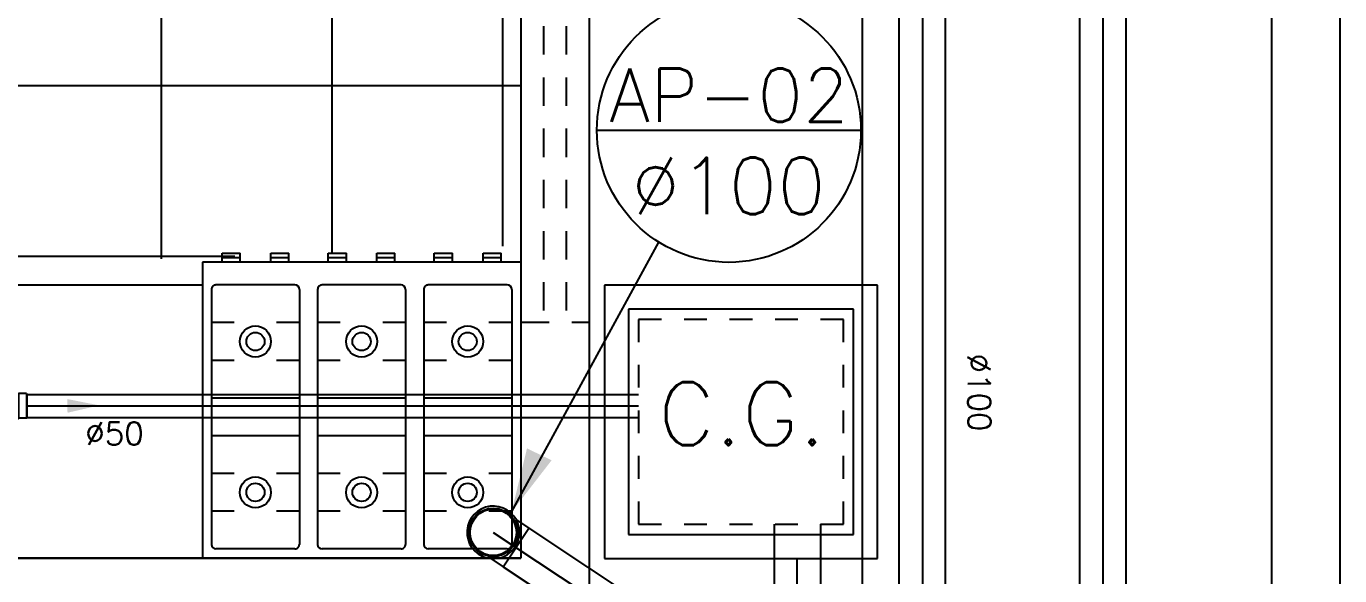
# Model space of a CAD drawing. Header units: millimetres. Extents: x 3923 to 4120, y 744 to 867.
# Drawn here: x 4092.31 to 4098.08, y 833.41 to 835.83 of the extents above; entities that cross this region are included whole.
import ezdxf
from ezdxf.enums import TextEntityAlignment as Align

# ---------------------------------------------------------------- set-up
doc = ezdxf.new("R2010")
doc.units = ezdxf.units.MM
for name, pattern in [('CONTINU', [0]), ('HIDDEN', [0.375, 0.25, -0.125]), ('HIDDEN2', [0.1875, 0.125, -0.0625])]:
    doc.linetypes.add(name, pattern=pattern)
for name, color, linetype in [('-HIDRO', 8, 'Continuous'), ('a-pem-m', 6, 'Continuous'), ('A-PEN-C', 4, 'Continuous'), ('HIDROGRAFIA', 4, 'Continuous'), ('Texto-Tubos', 7, 'Continuous'), ('TigreCad', 3, 'Continuous'), ('Tinterno', 9, 'Continuous'), ('TUBULAÇÃO_ESGOTO', 5, 'Continuous')]:
    doc.layers.add(name, color=color, linetype=linetype)
doc.styles.add('R80', font='simplex.shx', dxfattribs={"height": 12})
doc.styles.add('ROMANS', font='romans__.ttf', dxfattribs={"height": 0.1})
doc.styles.add('TCTUBOS-TXT', font='txt.shx')

# ---------------------------------------------------------------- blocks, each defined once
blk = doc.blocks.new('Fogão03_6')
at = {"layer": 'a-pem-m', "color": 8}
for p, q in [((-0.35, -0.65), (-0.35, 0)), ((-0.35, 0), (0.35, 0)), ((-0.35, 0), (0.35, 0)), ((-0.35, -0.65), (-0.35, 0)), ((-0.32, -0.02), (-0.1467, -0.02)), ((-0.32, -0.02), (-0.1467, -0.02)), ((-0.0867, -0.02), (0.0867, -0.02)), ((-0.0867, -0.02), (0.0867, -0.02)), ((0.1467, -0.02), (0.32, -0.02)), ((0.1467, -0.02), (0.32, -0.02)), ((0.35, -0.65), (0.35, 0)), ((0.35, -0.65), (0.35, 0)), ((-0.33, -0.59), (-0.33, -0.03)), ((-0.33, -0.59), (-0.33, -0.03)), ((-0.1367, -0.59), (-0.1367, -0.03)), ((-0.1367, -0.59), (-0.1367, -0.03)), ((-0.0967, -0.59), (-0.0967, -0.03)), ((-0.0967, -0.59), (-0.0967, -0.03)), ((0.0967, -0.59), (0.0967, -0.03)), ((0.0967, -0.59), (0.0967, -0.03)), ((0.1367, -0.59), (0.1367, -0.03)), ((0.1367, -0.59), (0.1367, -0.03)), ((0.33, -0.59), (0.33, -0.03)), ((0.33, -0.59), (0.33, -0.03)), ((-0.33, -0.1029), (-0.28, -0.1029)), ((-0.33, -0.1029), (-0.28, -0.1029)), ((-0.1867, -0.1029), (-0.1367, -0.1029)), ((-0.1867, -0.1029), (-0.1367, -0.1029)), ((-0.0967, -0.1029), (-0.0467, -0.1029)), ((-0.0967, -0.1029), (-0.0467, -0.1029)), ((0.0467, -0.1029), (0.0967, -0.1029)), ((0.0467, -0.1029), (0.0967, -0.1029)), ((0.1367, -0.1029), (0.1867, -0.1029)), ((0.1367, -0.1029), (0.1867, -0.1029)), ((0.28, -0.1029), (0.33, -0.1029)), ((0.28, -0.1029), (0.33, -0.1029)), ((-0.33, -0.1857), (-0.28, -0.1857)), ((-0.33, -0.1857), (-0.28, -0.1857)), ((-0.1867, -0.1857), (-0.1367, -0.1857)), ((-0.1867, -0.1857), (-0.1367, -0.1857)), ((-0.0967, -0.1857), (-0.0467, -0.1857)), ((-0.0967, -0.1857), (-0.0467, -0.1857)), ((0.0467, -0.1857), (0.0967, -0.1857)), ((0.0467, -0.1857), (0.0967, -0.1857)), ((0.1367, -0.1857), (0.1867, -0.1857)), ((0.1367, -0.1857), (0.1867, -0.1857)), ((0.28, -0.1857), (0.33, -0.1857)), ((0.28, -0.1857), (0.33, -0.1857)), ((-0.33, -0.2686), (-0.1367, -0.2686)), ((-0.33, -0.2686), (-0.1367, -0.2686)), ((-0.0967, -0.2686), (0.0967, -0.2686)), ((-0.0967, -0.2686), (0.0967, -0.2686)), ((0.1367, -0.2686), (0.33, -0.2686)), ((0.1367, -0.2686), (0.33, -0.2686)), ((-0.33, -0.3514), (-0.1367, -0.3514)), ((-0.33, -0.3514), (-0.1367, -0.3514)), ((-0.0967, -0.3514), (0.0967, -0.3514)), ((-0.0967, -0.3514), (0.0967, -0.3514)), ((0.1367, -0.3514), (0.33, -0.3514)), ((0.1367, -0.3514), (0.33, -0.3514)), ((-0.33, -0.4343), (-0.28, -0.4343)), ((-0.33, -0.4343), (-0.28, -0.4343)), ((-0.1867, -0.4343), (-0.1367, -0.4343)), ((-0.1867, -0.4343), (-0.1367, -0.4343)), ((-0.0967, -0.4343), (-0.0467, -0.4343)), ((-0.0967, -0.4343), (-0.0467, -0.4343)), ((0.0467, -0.4343), (0.0967, -0.4343)), ((0.0467, -0.4343), (0.0967, -0.4343)), ((0.1367, -0.4343), (0.1867, -0.4343)), ((0.1367, -0.4343), (0.1867, -0.4343)), ((0.28, -0.4343), (0.33, -0.4343)), ((0.28, -0.4343), (0.33, -0.4343)), ((-0.33, -0.5171), (-0.28, -0.5171)), ((-0.33, -0.5171), (-0.28, -0.5171)), ((-0.1867, -0.5171), (-0.1367, -0.5171)), ((-0.1867, -0.5171), (-0.1367, -0.5171)), ((-0.0967, -0.5171), (-0.0467, -0.5171)), ((-0.0967, -0.5171), (-0.0467, -0.5171)), ((0.0467, -0.5171), (0.0967, -0.5171)), ((0.0467, -0.5171), (0.0967, -0.5171)), ((0.1367, -0.5171), (0.1867, -0.5171)), ((0.1367, -0.5171), (0.1867, -0.5171)), ((0.28, -0.5171), (0.33, -0.5171)), ((0.28, -0.5171), (0.33, -0.5171)), ((-0.32, -0.6), (-0.1467, -0.6)), ((-0.32, -0.6), (-0.1467, -0.6)), ((-0.0867, -0.6), (0.0867, -0.6)), ((-0.0867, -0.6), (0.0867, -0.6)), ((0.1467, -0.6), (0.32, -0.6)), ((0.1467, -0.6), (0.32, -0.6)), ((-0.35, -0.65), (0.35, -0.65)), ((-0.35, -0.65), (0.35, -0.65)), ((-0.3068, -0.65), (-0.3068, -0.67)), ((-0.3068, -0.65), (-0.3068, -0.67)), ((-0.2669, -0.66), (-0.3068, -0.66)), ((-0.2669, -0.66), (-0.3068, -0.66)), ((-0.2669, -0.65), (-0.2669, -0.67)), ((-0.2669, -0.65), (-0.2669, -0.67)), ((-0.1998, -0.65), (-0.1998, -0.67)), ((-0.1998, -0.65), (-0.1998, -0.67)), ((-0.1599, -0.66), (-0.1998, -0.66)), ((-0.1599, -0.66), (-0.1998, -0.66)), ((-0.1599, -0.65), (-0.1599, -0.67)), ((-0.1599, -0.65), (-0.1599, -0.67)), ((-0.0734, -0.65), (-0.0734, -0.67)), ((-0.0734, -0.65), (-0.0734, -0.67)), ((-0.0335, -0.66), (-0.0734, -0.66)), ((-0.0335, -0.66), (-0.0734, -0.66)), ((-0.0335, -0.65), (-0.0335, -0.67)), ((-0.0335, -0.65), (-0.0335, -0.67)), ((0.0335, -0.65), (0.0335, -0.67)), ((0.0335, -0.65), (0.0335, -0.67)), ((0.0734, -0.66), (0.0335, -0.66)), ((0.0734, -0.66), (0.0335, -0.66)), ((0.0734, -0.65), (0.0734, -0.67)), ((0.0734, -0.65), (0.0734, -0.67)), ((0.1599, -0.65), (0.1599, -0.67)), ((0.1599, -0.65), (0.1599, -0.67)), ((0.1998, -0.66), (0.1599, -0.66)), ((0.1998, -0.66), (0.1599, -0.66)), ((0.1998, -0.65), (0.1998, -0.67)), ((0.1998, -0.65), (0.1998, -0.67)), ((0.2669, -0.65), (0.2669, -0.67)), ((0.2669, -0.65), (0.2669, -0.67)), ((0.3067, -0.66), (0.2669, -0.66)), ((0.3067, -0.66), (0.2669, -0.66)), ((0.3067, -0.65), (0.3067, -0.67)), ((0.3067, -0.65), (0.3067, -0.67)), ((-0.2669, -0.67), (-0.3068, -0.67)), ((-0.2669, -0.67), (-0.3068, -0.67)), ((-0.1599, -0.67), (-0.1998, -0.67)), ((-0.1599, -0.67), (-0.1998, -0.67)), ((-0.0335, -0.67), (-0.0734, -0.67)), ((-0.0335, -0.67), (-0.0734, -0.67)), ((0.0734, -0.67), (0.0335, -0.67)), ((0.0734, -0.67), (0.0335, -0.67)), ((0.1998, -0.67), (0.1599, -0.67)), ((0.1998, -0.67), (0.1599, -0.67)), ((0.3067, -0.67), (0.2669, -0.67)), ((0.3067, -0.67), (0.2669, -0.67))]:
    blk.add_line(p, q, dxfattribs=at)
for centre, radius in [((-0.2333, -0.1443), 0.0341), ((-0.2333, -0.1443), 0.0341), ((0, -0.1443), 0.0341), ((0, -0.1443), 0.0341), ((0.2333, -0.1443), 0.0341), ((0.2333, -0.1443), 0.0341), ((-0.2333, -0.1443), 0.02), ((-0.2333, -0.1443), 0.02), ((0, -0.1443), 0.02), ((0, -0.1443), 0.02), ((0.2333, -0.1443), 0.02), ((0.2333, -0.1443), 0.02), ((-0.2333, -0.4757), 0.0341), ((-0.2333, -0.4757), 0.0341), ((-0.2333, -0.4757), 0.02), ((-0.2333, -0.4757), 0.02), ((0, -0.4757), 0.0341), ((0, -0.4757), 0.0341), ((0, -0.4757), 0.02), ((0, -0.4757), 0.02), ((0.2333, -0.4757), 0.0341), ((0.2333, -0.4757), 0.0341), ((0.2333, -0.4757), 0.02), ((0.2333, -0.4757), 0.02)]:
    blk.add_circle(centre, radius, dxfattribs=at)
for centre, start, end in [((-0.32, -0.03), 89.9995, 179.9996), ((-0.32, -0.03), 89.9995, 179.9996), ((-0.1467, -0.03), 359.9996, 89.9995), ((-0.1467, -0.03), 359.9996, 89.9995), ((-0.0867, -0.03), 89.9995, 179.9996), ((-0.0867, -0.03), 89.9995, 179.9996), ((0.0867, -0.03), 359.9996, 89.9995), ((0.0867, -0.03), 359.9996, 89.9995), ((0.1467, -0.03), 89.9995, 179.9996), ((0.1467, -0.03), 89.9995, 179.9996), ((0.32, -0.03), 359.9996, 89.9995), ((0.32, -0.03), 359.9996, 89.9995), ((-0.32, -0.59), 179.9996, 269.9995), ((-0.32, -0.59), 179.9996, 269.9995), ((-0.1467, -0.59), 269.9995, 359.9996), ((-0.1467, -0.59), 269.9995, 359.9996), ((-0.0867, -0.59), 179.9996, 269.9995), ((-0.0867, -0.59), 179.9996, 269.9995), ((0.0867, -0.59), 269.9995, 359.9996), ((0.0867, -0.59), 269.9995, 359.9996), ((0.1467, -0.59), 179.9996, 269.9995), ((0.1467, -0.59), 179.9996, 269.9995), ((0.32, -0.59), 269.9995, 359.9996), ((0.32, -0.59), 269.9995, 359.9996)]:
    blk.add_arc(centre, 0.01, start, end, dxfattribs=at)
blk = doc.blocks.new('_cxgordu')
for p, q in [((40, 40), (-40, 40)), ((-40, 40), (-40, -40)), ((40, -40), (40, 40)), ((-40, -40), (40, -40))]:
    blk.add_line(p, q)
at = {"color": 1, "linetype": 'Continuous', "ltscale": 0.5}
for p, q in [((33, 33), (-33, 33)), ((-33, 33), (-33, -33)), ((33, -33), (33, 33)), ((-33, -33), (33, -33))]:
    blk.add_line(p, q, dxfattribs=at)
at = {"color": 1, "linetype": 'HIDDEN', "ltscale": 0.5}
for p, q in [((30, 30), (-30, 30)), ((-30, 30), (-30, -30)), ((30, -30), (30, 30)), ((-30, -30), (30, -30))]:
    blk.add_line(p, q, dxfattribs=at)
at = {"style": 'R80'}
blk.add_text('C.G.', height=18.48, dxfattribs=at).set_placement((-24.3, -6.88))
blk = doc.blocks.new('11030602p')
at = {"layer": 'TigreCad'}
for p, q in [((6.1, 31.1), (5.3, 28.1)), ((7.1, 31.8), (15.8, 31.8)), ((7.1, -30.8), (7.1, 30.8)), ((15.8, -30.8), (15.8, 30.8)), ((16.8, 30.9), (17.1, 28.3)), ((0, 27.3), (4.4, 27.3)), ((0, -27.3), (0, 27.3)), ((18.1, 27.3), (22.7, 27.3)), ((22.7, 27.3), (23, 27.1)), ((39.7, 27.1), (23, 27.1)), ((39.7, 27.1), (41.5, 25.3)), ((41.5, -25.4), (41.5, 25.3)), ((0, -27.3), (4.4, -27.3)), ((6.1, -31.1), (5.3, -28.1)), ((16.8, -30.9), (17.1, -28.3)), ((18.1, -27.3), (22.7, -27.3)), ((22.7, -27.3), (23, -27.1)), ((39.7, -27.1), (23, -27.1)), ((39.7, -27.1), (41.5, -25.4)), ((7.1, -31.8), (15.8, -31.8))]:
    blk.add_line(p, q, dxfattribs=at)
for centre, start, end in [((7.1, 30.8), 90, 165), ((15.8, 30.8), 5, 90), ((4.4, 28.4), 270, 345), ((18.1, 28.4), 185, 270), ((4.4, -28.3), 15, 90), ((18.1, -28.3), 90, 175), ((7.1, -30.8), 195, 270), ((15.8, -30.8), 270, 355)]:
    blk.add_arc(centre, 1, start, end, dxfattribs=at)
at = {"layer": 'Tinterno'}
for p, q in [((5.1, -27.3), (5.1, 27.3)), ((17.1, -27.3), (17.1, 27.3)), ((22.7, 27.3), (22.7, -27.3)), ((23, -27.1), (23, 27.1)), ((39.7, 27.1), (39.7, -27.1))]:
    blk.add_line(p, q, dxfattribs=at)
blk = doc.blocks.new('j9n100s')
at = {"layer": 'TigreCad'}
for p, q in [((27.3, 50.8), (60, 50.8)), ((27.3, -50.8), (60, -50.8))]:
    blk.add_line(p, q, dxfattribs=at)
blk.add_circle((0, 0), 53.2, dxfattribs=at)
for start, end in [(61.785, 298.215), (298.215, 61.785)]:
    blk.add_arc((0, 0), 57.7, start, end, dxfattribs=at)
at = {"layer": 'Tinterno'}
blk.add_line((60, -50.8), (60, 50.8), dxfattribs=at)
blk.add_circle((0, 0), 51, dxfattribs=at)

msp = doc.modelspace()

# ---------------------------------------------------------------- hatches: boundary and pattern name
at = {"layer": '-HIDRO'}
h = msp.add_hatch(dxfattribs=at)
h.set_pattern_fill('ANSI37,_O', color=256, scale=6, angle=-45)
h.set_pattern_definition([(360, (2676.90474, 720.067), (2e-16, 0.75), []), (90, (2676.90474, 720.067), (-0.75, 2e-16), [])])
h.paths.add_polyline_path([(4094.399, 839.8912), (4094.399, 838.2912), (4094.339, 838.2912), (4094.339, 839.8912)], flags=16)
edge = h.paths.add_edge_path(flags=16)
edge.add_arc((4093.6692, 839.3385), 0.1184, -81.66738, -8.33262)
edge.add_line((4093.7864, 839.3213), (4093.7858, 839.9219))
edge.add_arc((4093.6692, 839.9054), 0.1178, 8.0319, 81.60093)
edge.add_line((4093.6864, 840.0219), (4093.497, 840.0219))
edge.add_arc((4093.5141, 839.9041), 0.1191, 98.25848, 171.3882)
edge.add_line((4093.3964, 839.9219), (4093.397, 839.3213))
edge.add_arc((4093.5142, 839.3385), 0.1184, 188.33262, 261.66738)
edge.add_line((4093.497, 839.2213), (4093.6864, 839.2213))
edge = h.paths.add_edge_path(flags=16)
edge.add_line((4091.576, 836.1916), (4091.576, 836.9499))
edge = h.paths.add_edge_path(flags=16)
edge.add_arc((4091.576, 836.7571), 0.1096, -90, 270)
edge = h.paths.add_edge_path(flags=16)
edge.add_line((4091.3833, 836.7571), (4091.7687, 836.7571))
h.paths.add_polyline_path([(4092.2437, 837.0735), (4092.2437, 835.8251), (4092.5852, 835.8251), (4092.5852, 837.0735)], flags=24)
h.paths.add_polyline_path([(4091.8758, 837.0654), (4091.8758, 835.8332), (4092.2724, 835.8332), (4092.2724, 837.0654)], flags=24)
edge = h.paths.add_edge_path()
edge.add_line((4094.399, 840.1912), (4092.7434, 840.1912))
edge.add_line((4092.7434, 840.1912), (4092.799, 839.8912))
edge.add_line((4092.799, 839.8912), (4091.5339, 839.8912))
edge.add_line((4091.5339, 839.8912), (4091.551, 838.4951))
edge.add_line((4091.551, 838.4951), (4091.3212, 838.4356))
edge.add_line((4091.3212, 838.4356), (4090.8793, 838.4376))
edge.add_line((4090.8793, 838.4376), (4090.4654, 838.4373))
edge.add_line((4090.4654, 838.4373), (4090.2648, 838.4418))
edge.add_line((4090.2648, 838.4418), (4090.1286, 838.5098))
edge.add_line((4090.1286, 838.5098), (4090.1286, 839.8912))
edge.add_line((4090.1286, 839.8912), (4089.4919, 839.8912))
edge.add_line((4089.4919, 839.8912), (4089.4848, 836.1912))
edge.add_line((4089.4848, 836.1912), (4089.7338, 836.1912))
edge.add_line((4089.7338, 836.1912), (4089.792, 834.6912))
edge.add_line((4089.792, 834.6912), (4094.4848, 834.8637))
edge.add_line((4094.4848, 834.8637), (4094.4848, 839.8912))
edge.add_line((4094.4848, 839.8912), (4094.4119, 839.8912))
edge.add_line((4094.4119, 839.8912), (4094.4119, 840.1912))
edge.add_line((4094.4119, 840.1912), (4092.7434, 840.1912))
h.paths.add_polyline_path([(4091.548, 836.6899), (4091.548, 836.0687), (4091.9437, 836.0687), (4091.9437, 836.6899)], flags=24)

# ---------------------------------------------------------------- linework, layer by layer
at = {"layer": '-HIDRO', "linetype": 'Continuous'}
for p, q in [((4098.0848, 860.4978), (4098.0848, 810.4978)), ((4097.7848, 860.1978), (4097.7848, 810.7978)), ((4095.9848, 850.8886), (4095.9848, 824.6778)), ((4094.7848, 840.1912), (4094.7848, 831.6745)), ((4094.4848, 839.8912), (4094.4848, 833.4912)), ((4094.4848, 835.7868), (4094.4848, 833.4912)), ((4089.4848, 833.4912), (4094.4848, 833.4912))]:
    msp.add_line(p, q, dxfattribs=at)
at = {"layer": '-HIDRO', "linetype": 'HIDDEN2'}
for p, q in [((4094.5848, 838.5281), (4094.5848, 834.5281)), ((4094.6848, 838.5281), (4094.6848, 834.5281)), ((4094.4848, 834.5281), (4094.7848, 834.5281))]:
    msp.add_line(p, q, dxfattribs=at)
at = {"layer": '-HIDRO', "linetype": 'CONTINU'}
msp.add_lwpolyline([(4089.792, 834.6912), (4093.0848, 834.6912), (4093.0848, 833.4912), (4089.7848, 833.4912)], close=True, dxfattribs=at)
at = {"layer": 'A-PEN-C'}
for p, q in [((4094.8194, 835.3707), (4095.98, 835.3707)), ((4094.4439, 833.6931), (4095.0917, 834.8789))]:
    msp.add_line(p, q, dxfattribs=at)
msp.add_circle((4095.3997, 835.3707), 0.5803, dxfattribs=at)
msp.add_solid([(4094.4439, 833.6931), (4094.512, 833.9729), (4094.6202, 833.9208)], dxfattribs=at)
at = {"layer": 'TigreCad'}
for p, q in [((4096.9421, 832.2272), (4096.9421, 851.4473)), ((4097.1453, 832.2272), (4097.1453, 851.4473)), ((4096.1486, 828.9564), (4096.1486, 839.4585)), ((4096.3518, 828.9564), (4096.3518, 839.4585)), ((4092.3148, 834.2103, -12.6692), (4095.0028, 834.2103, 0.7488)), ((4092.3148, 834.1089, -12.6692), (4095.0028, 834.1089, 0.7488)), ((4094.5197, 833.6225), (4096.6387, 832.2199)), ((4095.5985, 833.6398), (4095.5985, 828.9564)), ((4095.8017, 833.6398), (4095.8017, 828.9564)), ((4094.4076, 833.453), (4096.6387, 831.9763))]:
    msp.add_line(p, q, dxfattribs=at)
at = {"layer": 'TUBULAÇÃO_ESGOTO'}
for p, q in [((4097.0437, 851.4473), (4097.0437, 832.2272)), ((4096.2502, 839.4585), (4096.2502, 828.9564)), ((4092.3113, 834.1596, -12.6692), (4095.0028, 834.1596, 0.7477)), ((4094.3636, 833.604), (4096.6387, 832.0981)), ((4095.7001, 828.9564), (4095.7001, 833.4898))]:
    msp.add_line(p, q, dxfattribs=at)
msp.add_solid([(4092.6324, 834.1619, -11.7705), (4092.4921, 834.1296, -11.7705), (4092.4911, 834.1897, -11.7705)], dxfattribs=at)

# ---------------------------------------------------------------- block references
at = {"layer": '-HIDRO', "linetype": 'Continuous', "xscale": 2, "yscale": 2, "zscale": 2, "rotation": 180}
msp.add_blockref('Fogão03_6', (4093.7848, 833.4912), dxfattribs=at)
at = {"layer": 'HIDROGRAFIA', "xscale": 0.01500000000032742, "yscale": 0.01499999999987267, "zscale": 0.015}
msp.add_blockref('_cxgordu', (4095.4528, 834.0898), dxfattribs=at)
at = {"layer": 'TigreCad', "xscale": 0.002, "yscale": 0.002, "zscale": 0.002, "rotation": 326.499717577151}
msp.add_blockref('j9n100s', (4094.3636, 833.604), dxfattribs=at)
at = {"layer": 'TUBULAÇÃO_ESGOTO', "xscale": 0.002, "yscale": 0.002, "zscale": 0.002}
msp.add_blockref('11030602p', (4092.2318, 834.1596, -12.6692), dxfattribs=at)

# ---------------------------------------------------------------- texts
at = {"layer": 'A-PEN-C', "style": 'ROMANS'}
for s, height, p in [('AP-02', 0.234, (4095.3997, 835.4078)), ('%%C100', 0.24935, (4095.3982, 835.0015))]:
    msp.add_text(s, height=height, dxfattribs=at).set_placement(p, align=Align.CENTER)
at = {"layer": 'Texto-Tubos', "style": 'TCTUBOS-TXT'}
msp.add_text('%%C100', height=0.1, rotation=270.46482, dxfattribs=at).set_placement((4096.4497, 834.2181), align=Align.CENTER)
msp.add_text('%%C50', height=0.1, dxfattribs=at).set_placement((4092.6987, 833.9885), align=Align.CENTER)

doc.saveas('drawing.dxf')
